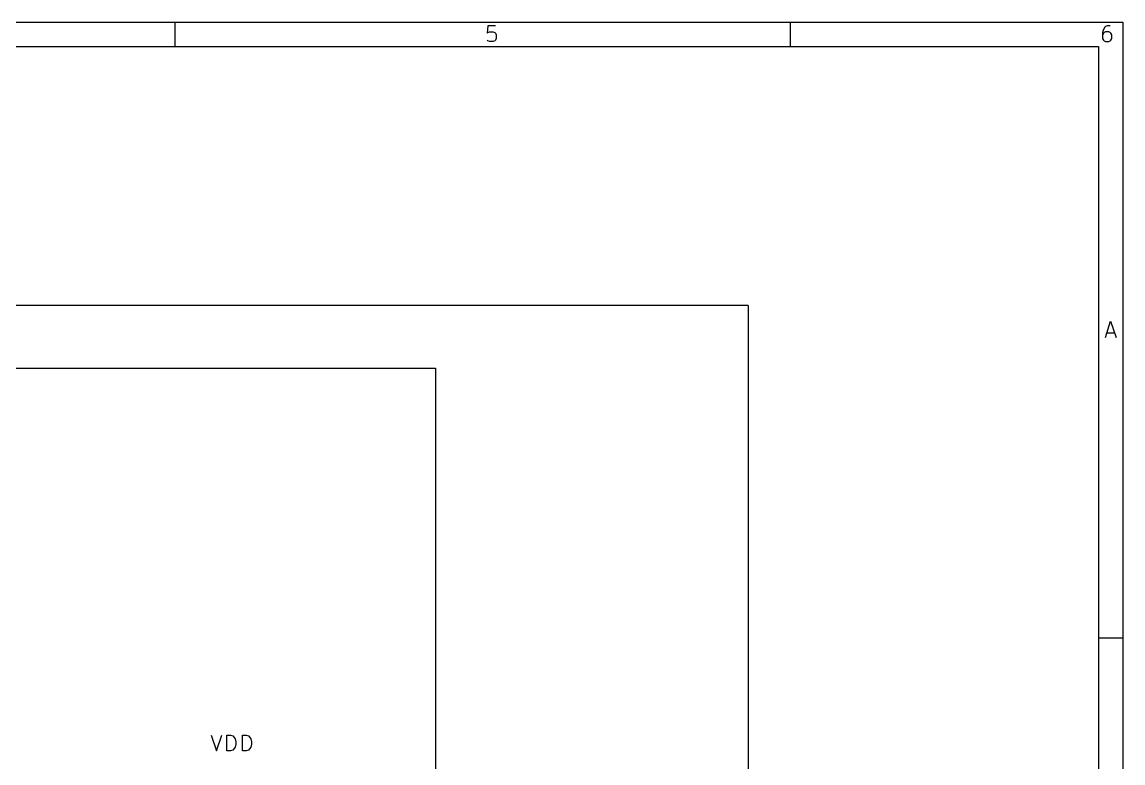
# Model space of a CAD drawing. Extents: x 0.4 to 11.3, y -7.9 to -0.4.
# Drawn here: x 7.778 to 11.299, y -2.761 to -0.394 of the extents above; entities that cross this region are included whole.
import ezdxf

# ---------------------------------------------------------------- set-up
doc = ezdxf.new("R2010")
doc.units = 0
doc.header["$MEASUREMENT"] = 0
for name, color, linetype in [('CYAN2', 4, 'CONTINUOUS'), ('GREEN3', 91, 'CONTINUOUS'), ('RED2', 1, 'CONTINUOUS')]:
    doc.layers.add(name, color=color, linetype=linetype)

msp = doc.modelspace()

# ---------------------------------------------------------------- linework, layer by layer
at = {"layer": 'CYAN2', "linetype": 'CONTINUOUS'}
for p, q in [((8.3833, -2.6728), (8.4, -2.7228)), ((8.3833, -2.6728), (8.4, -2.7228)), ((8.4, -2.7228), (8.4167, -2.6728)), ((8.4, -2.7228), (8.4167, -2.6728)), ((8.4333, -2.7228), (8.4333, -2.6728)), ((8.4333, -2.6728), (8.4452, -2.6728)), ((8.4333, -2.7228), (8.4333, -2.6728)), ((8.4333, -2.6728), (8.4452, -2.6728)), ((8.4452, -2.6728), (8.4524, -2.6752)), ((8.4452, -2.6728), (8.4524, -2.6752)), ((8.4524, -2.6752), (8.4571, -2.6799)), ((8.4524, -2.6752), (8.4571, -2.6799)), ((8.4833, -2.7228), (8.4833, -2.6728)), ((8.4833, -2.6728), (8.4952, -2.6728)), ((8.4833, -2.7228), (8.4833, -2.6728)), ((8.4833, -2.6728), (8.4952, -2.6728)), ((8.4952, -2.6728), (8.5024, -2.6752)), ((8.4952, -2.6728), (8.5024, -2.6752)), ((8.5024, -2.6752), (8.5071, -2.6799)), ((8.5024, -2.6752), (8.5071, -2.6799)), ((8.4571, -2.6799), (8.4595, -2.6847)), ((8.4571, -2.6799), (8.4595, -2.6847)), ((8.4595, -2.7109), (8.4571, -2.7157)), ((8.4595, -2.7109), (8.4571, -2.7157)), ((8.4595, -2.6847), (8.4619, -2.6942)), ((8.4595, -2.6847), (8.4619, -2.6942)), ((8.4619, -2.7014), (8.4595, -2.7109)), ((8.4619, -2.7014), (8.4595, -2.7109)), ((8.4619, -2.6942), (8.4619, -2.7014)), ((8.4619, -2.6942), (8.4619, -2.7014)), ((8.5071, -2.6799), (8.5095, -2.6847)), ((8.5071, -2.6799), (8.5095, -2.6847)), ((8.5095, -2.7109), (8.5071, -2.7157)), ((8.5095, -2.7109), (8.5071, -2.7157)), ((8.5095, -2.6847), (8.5119, -2.6942)), ((8.5095, -2.6847), (8.5119, -2.6942)), ((8.5119, -2.7014), (8.5095, -2.7109)), ((8.5119, -2.7014), (8.5095, -2.7109)), ((8.5119, -2.6942), (8.5119, -2.7014)), ((8.5119, -2.6942), (8.5119, -2.7014)), ((8.4452, -2.7228), (8.4333, -2.7228)), ((8.4452, -2.7228), (8.4333, -2.7228)), ((8.4524, -2.7204), (8.4452, -2.7228)), ((8.4524, -2.7204), (8.4452, -2.7228)), ((8.4571, -2.7157), (8.4524, -2.7204)), ((8.4571, -2.7157), (8.4524, -2.7204)), ((8.4952, -2.7228), (8.4833, -2.7228)), ((8.4952, -2.7228), (8.4833, -2.7228)), ((8.5024, -2.7204), (8.4952, -2.7228)), ((8.5024, -2.7204), (8.4952, -2.7228)), ((8.5071, -2.7157), (8.5024, -2.7204)), ((8.5071, -2.7157), (8.5024, -2.7204))]:
    msp.add_line(p, q, dxfattribs=at)
at = {"layer": 'GREEN3', "linetype": 'CONTINUOUS'}
for p, q in [((10.1, -1.3), (7.55, -1.3)), ((10.1, -1.3), (10.1, -4.55)), ((7.55, -1.5), (9.1, -1.5)), ((9.1, -1.5), (9.1, -3.2))]:
    msp.add_line(p, q, dxfattribs=at)
at = {"layer": 'RED2', "linetype": 'CONTINUOUS'}
for p, q in [((0.3937, -0.3937), (11.2993, -0.3937)), ((8.2677, -0.4724), (8.2677, -0.3937)), ((9.268, -0.4053), (9.2656, -0.4296)), ((9.2924, -0.4053), (9.268, -0.4053)), ((10.2362, -0.4724), (10.2362, -0.3937)), ((11.2365, -0.4174), (11.2341, -0.4272)), ((11.2414, -0.4101), (11.2365, -0.4174)), ((11.2439, -0.4077), (11.2414, -0.4101)), ((11.2487, -0.4053), (11.2439, -0.4077)), ((11.2585, -0.4053), (11.2487, -0.4053)), ((11.2993, -0.3937), (11.2993, -7.8743)), ((9.2656, -0.4296), (9.268, -0.4272)), ((9.268, -0.454), (9.2656, -0.4516)), ((9.268, -0.4272), (9.2729, -0.4248)), ((9.2729, -0.4564), (9.268, -0.454)), ((9.2729, -0.4248), (9.2851, -0.4248)), ((9.2851, -0.4564), (9.2729, -0.4564)), ((9.2851, -0.4248), (9.29, -0.4272)), ((9.29, -0.454), (9.2851, -0.4564)), ((9.29, -0.4272), (9.2924, -0.4296)), ((9.2924, -0.4516), (9.29, -0.454)), ((9.2924, -0.4296), (9.2948, -0.4345)), ((9.2948, -0.4467), (9.2924, -0.4516)), ((9.2948, -0.4345), (9.2948, -0.4467)), ((11.2341, -0.4272), (11.2341, -0.4467)), ((11.2365, -0.4296), (11.2341, -0.4345)), ((11.2341, -0.4467), (11.2365, -0.4516)), ((11.239, -0.4272), (11.2365, -0.4296)), ((11.2365, -0.4516), (11.239, -0.454)), ((11.2439, -0.4248), (11.239, -0.4272)), ((11.239, -0.454), (11.2439, -0.4564)), ((11.2536, -0.4248), (11.2439, -0.4248)), ((11.2439, -0.4564), (11.2536, -0.4564)), ((11.2585, -0.4272), (11.2536, -0.4248)), ((11.2536, -0.4564), (11.2585, -0.454)), ((11.2609, -0.4296), (11.2585, -0.4272)), ((11.2585, -0.454), (11.2609, -0.4516)), ((11.2633, -0.4345), (11.2609, -0.4296)), ((11.2609, -0.4516), (11.2633, -0.4467)), ((11.2633, -0.4467), (11.2633, -0.4345)), ((0.4724, -0.4724), (11.2206, -0.4724)), ((11.2206, -0.4724), (11.2206, -7.7956)), ((11.2429, -1.4013), (11.2599, -1.3501)), ((11.2599, -1.3501), (11.277, -1.4013)), ((11.2477, -1.3867), (11.2721, -1.3867)), ((11.2993, -2.3622), (11.2206, -2.3622))]:
    msp.add_line(p, q, dxfattribs=at)

doc.saveas('drawing.dxf')
